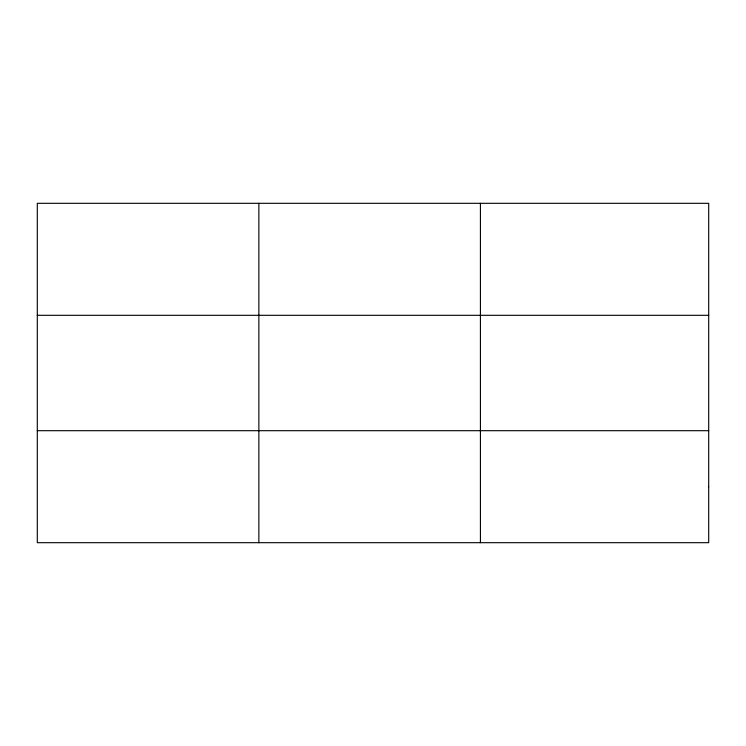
<?xml version="1.0" encoding="UTF-8"?>
<svg xmlns="http://www.w3.org/2000/svg" width="746" height="746" viewBox="0 0 746 746"><rect width="100%" height="100%" fill="white"/><g stroke="black" fill="none" stroke-linecap="round" stroke-linejoin="round"><path stroke-width="1.12" d="M37.3 315.306L708.7 315.306M37.3 430.694L708.7 430.694M480.424 203.313L480.424 542.687M258.862 203.313L258.862 542.687M708.7 486.69L708.7 542.687L37.3 542.687L37.3 203.313L708.7 203.313L708.7 486.69"/></g></svg>
